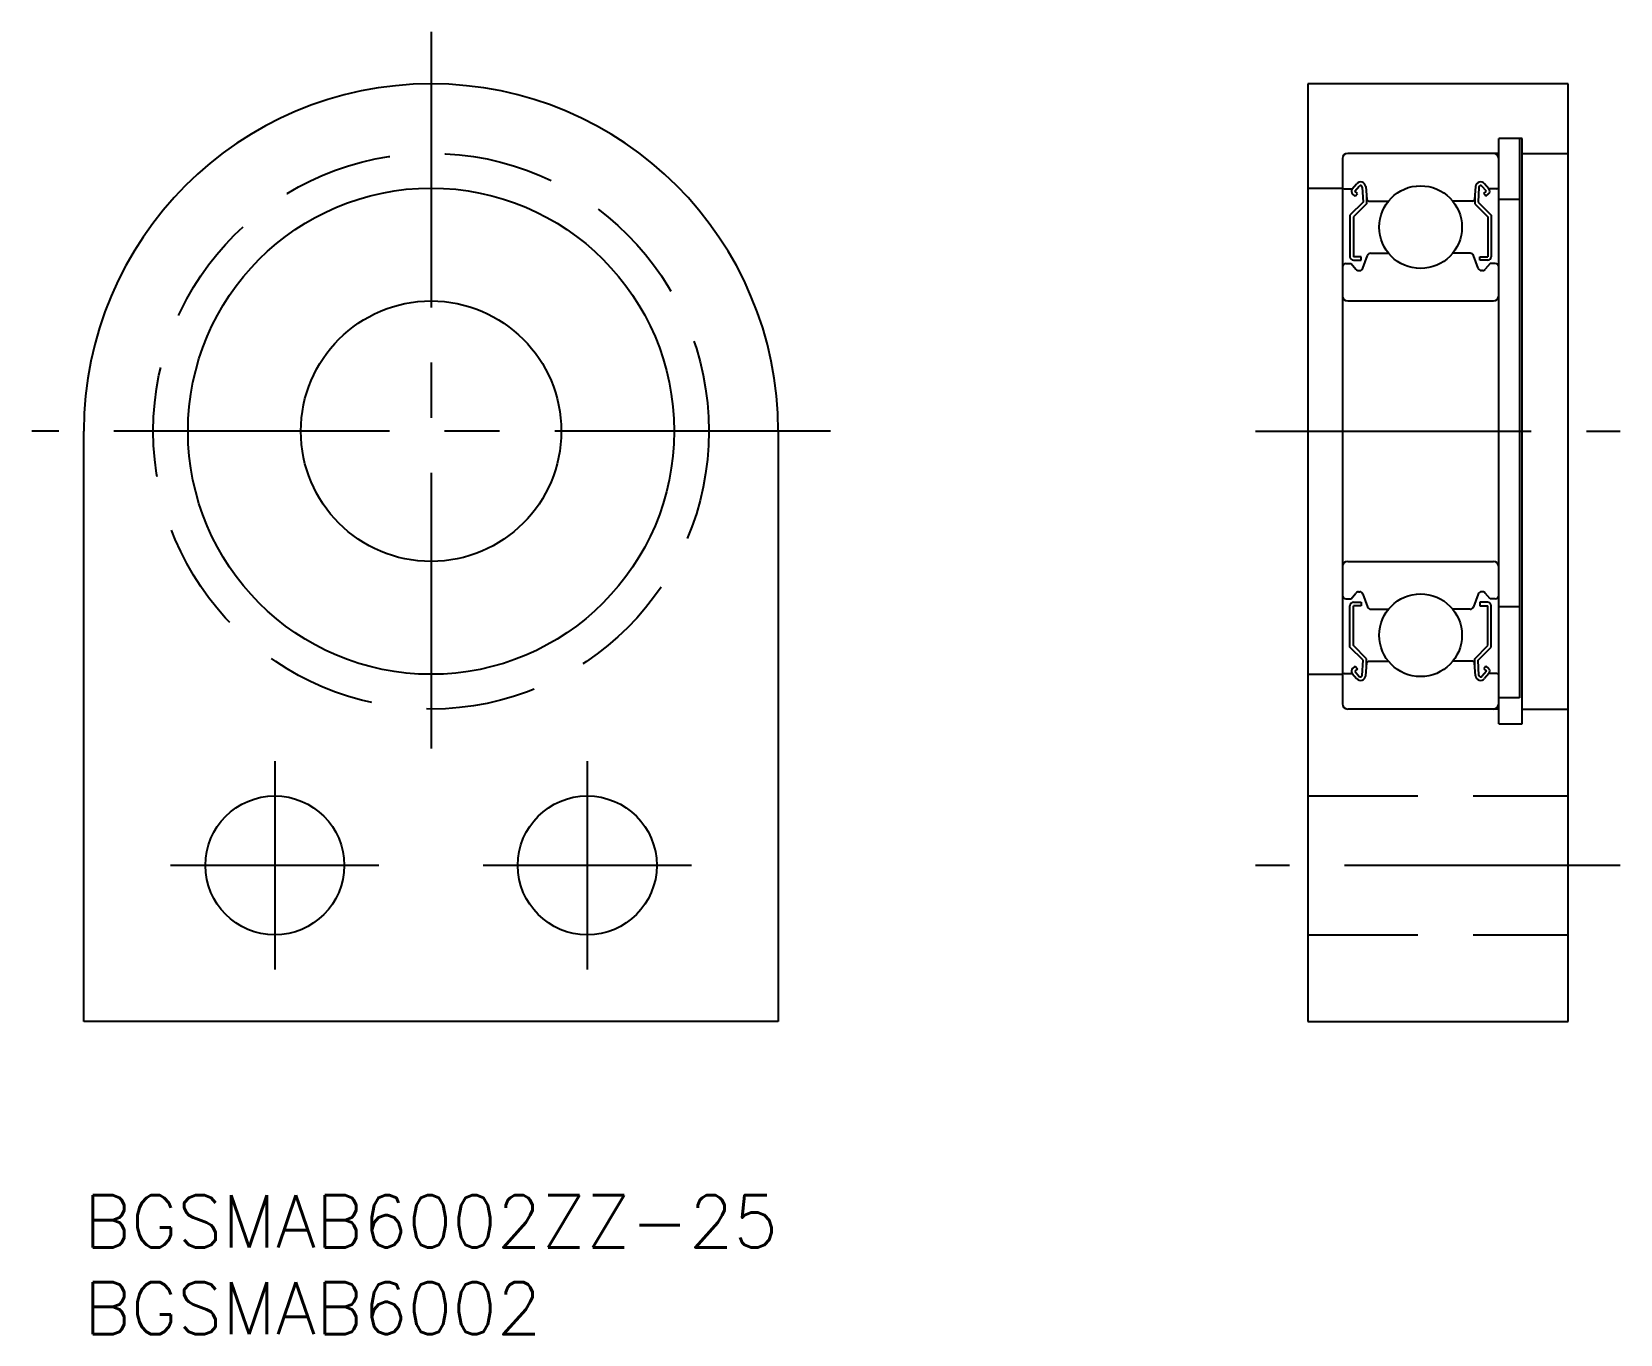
# Model space of a CAD drawing. Extents: x -3 to 88.5, y -8 to 67.
import ezdxf

# ---------------------------------------------------------------- set-up
doc = ezdxf.new("R2010")
doc.units = 0
doc.header["$LTSCALE"] = 0.5
doc.linetypes.add('CENTER', pattern=[50.8, 31.75, -6.35, 6.35, -6.35])
doc.linetypes.add('DASHED', pattern=[19.05, 12.7, -6.35])
for name, color, linetype in [('MSM_CENTER', 1, 'CENTER'), ('MSM_CONTINUOUS', 7, 'CONTINUOUS'), ('MSM_DASHED', 4, 'DASHED'), ('MSM_PART_NUMBER', 7, 'CONTINUOUS')]:
    doc.layers.add(name, color=color, linetype=linetype)
doc.styles.get("Standard").update_dxf_attribs({"font": 'txt.shx', "height": 3, "bigfont": 'bigfont.shx'})

# ---------------------------------------------------------------- blocks, each defined once
blk = doc.blocks.new('*U6')
at = {"layer": 'MSM_PART_NUMBER'}
blk.add_text('BGSMAB6002ZZ-25', height=3, dxfattribs=at).set_placement((0, -3))
blk = doc.blocks.new('*U7')
at = {"layer": 'MSM_PART_NUMBER'}
blk.add_text('BGSMAB6002', height=3, dxfattribs=at).set_placement((0, -8))

msp = doc.modelspace()

# ---------------------------------------------------------------- linework, layer by layer
at = {"layer": 'MSM_CENTER'}
for p, q in [((20, 67), (20, 25)), ((43, 44), (-3, 44)), ((67.498, 44), (88.498, 44)), ((11, 25), (11, 13)), ((29, 25), (29, 13)), ((17, 19), (5, 19)), ((35, 19), (23, 19)), ((88.498, 19), (67.498, 19))]:
    msp.add_line(p, q, dxfattribs=at)
at = {"layer": 'MSM_CONTINUOUS'}
for p, q in [((70.498, 64), (70.498, 10)), ((85.498, 64), (70.498, 64)), ((85.498, 10), (85.498, 64)), ((81.498, 27.15), (81.498, 60.85)), ((82.848, 60.85, -1.3), (81.498, 60.85, -1.3)), ((82.698, 60.85), (82.698, 28.65)), ((82.848, 27.15, -0.1), (82.848, 60.85, -0.1)), ((72.498, 59.7), (72.498, 28.3)), ((81.498, 60), (72.798, 60)), ((82.848, 60, -1.3), (85.498, 60, -1.3)), ((70.498, 58), (72.498, 58)), ((72.598, 57.95), (73.058, 57.95)), ((73.058, 57.95), (73.307, 58.247)), ((73.236, 57.54), (73.083, 57.668)), ((73.211, 57.821), (73.461, 58.119)), ((73.364, 57.693), (73.211, 57.821)), ((73.236, 57.54), (73.364, 57.693)), ((73.637, 58.06), (73.681, 57.183)), ((73.836, 58.081), (73.901, 57.341)), ((80.159, 58.081), (80.095, 57.341)), ((80.358, 58.06), (80.315, 57.183)), ((80.785, 57.821), (80.534, 58.119)), ((80.632, 57.693), (80.785, 57.821)), ((80.76, 57.54), (80.632, 57.693)), ((80.938, 57.95), (80.688, 58.247)), ((80.76, 57.54), (80.913, 57.668)), ((81.398, 57.95), (80.938, 57.95)), ((73.681, 57.183), (72.931, 56.433)), ((73.881, 57.1), (73.131, 56.35)), ((73.881, 57.57), (73.881, 57.1)), ((74, 57.25), (75.148, 57.25)), ((79.995, 57.25), (78.847, 57.25)), ((80.115, 57.57), (80.115, 57.1)), ((80.115, 57.1), (80.865, 56.35)), ((80.315, 57.183), (81.065, 56.433)), ((82.698, 57.35, -1.3), (81.498, 57.35, -1.3)), ((72.931, 56.433), (72.931, 54.05)), ((73.131, 56.35), (73.131, 54.05)), ((80.865, 56.35), (80.865, 54.05)), ((81.065, 56.433), (81.065, 54.05)), ((73.581, 54.05), (73.131, 54.05)), ((73.581, 53.85), (73.581, 54.05)), ((73.679, 53.382), (73.948, 54.118)), ((74.136, 54.25), (75.148, 54.25)), ((79.86, 54.25), (78.847, 54.25)), ((80.316, 53.382), (80.047, 54.118)), ((80.415, 54.05), (80.865, 54.05)), ((80.415, 53.85), (80.415, 54.05)), ((72.698, 53.65), (72.998, 53.65)), ((72.998, 53.65), (73.273, 53.321)), ((73.131, 53.85), (73.581, 53.85)), ((73.426, 53.25), (73.492, 53.25)), ((80.865, 53.85), (80.415, 53.85)), ((80.569, 53.25), (80.504, 53.25)), ((80.998, 53.65), (80.722, 53.321)), ((81.298, 53.65), (80.998, 53.65)), ((72.798, 51.5), (81.198, 51.5)), ((0, 10), (0, 44)), ((40, 44), (40, 10)), ((72.798, 36.5), (81.198, 36.5)), ((74.073, 36.5), (74.073, 36.5)), ((72.698, 34.35), (72.998, 34.35)), ((72.931, 31.567), (72.931, 33.95)), ((72.998, 34.35), (73.273, 34.679)), ((73.131, 34.15), (73.581, 34.15)), ((73.131, 31.65), (73.131, 33.95)), ((73.581, 33.95), (73.131, 33.95)), ((73.426, 34.75), (73.492, 34.75)), ((73.581, 34.15), (73.581, 33.95)), ((73.679, 34.618), (73.948, 33.882)), ((80.316, 34.618), (80.047, 33.882)), ((80.415, 34.15), (80.415, 33.95)), ((80.865, 34.15), (80.415, 34.15)), ((80.415, 33.95), (80.865, 33.95)), ((80.569, 34.75), (80.504, 34.75)), ((80.998, 34.35), (80.722, 34.679)), ((80.865, 31.65), (80.865, 33.95)), ((81.298, 34.35), (80.998, 34.35)), ((81.065, 31.567), (81.065, 33.95)), ((82.698, 33.893, -1.3), (81.498, 33.893, -1.3)), ((74.136, 33.75), (75.148, 33.75)), ((79.86, 33.75), (78.847, 33.75)), ((73.681, 30.817), (72.931, 31.567)), ((73.881, 30.9), (73.131, 31.65)), ((80.115, 30.9), (80.865, 31.65)), ((80.315, 30.817), (81.065, 31.567)), ((73.236, 30.46), (73.083, 30.332)), ((73.364, 30.307), (73.211, 30.179)), ((73.236, 30.46), (73.364, 30.307)), ((73.637, 29.94), (73.681, 30.817)), ((73.836, 29.919), (73.901, 30.659)), ((73.881, 30.43), (73.881, 30.9)), ((74, 30.75), (75.148, 30.75)), ((79.995, 30.75), (78.847, 30.75)), ((80.159, 29.919), (80.095, 30.659)), ((80.115, 30.43), (80.115, 30.9)), ((80.358, 29.94), (80.315, 30.817)), ((80.76, 30.46), (80.632, 30.307)), ((80.632, 30.307), (80.785, 30.179)), ((80.76, 30.46), (80.913, 30.332)), ((70.498, 30), (72.498, 30)), ((72.598, 30.05), (73.058, 30.05)), ((73.058, 30.05), (73.307, 29.753)), ((73.211, 30.179), (73.461, 29.881)), ((80.785, 30.179), (80.534, 29.881)), ((80.938, 30.05), (80.688, 29.753)), ((81.398, 30.05), (80.938, 30.05)), ((82.698, 28.65, -1.3), (81.498, 28.65, -1.3)), ((81.498, 28), (72.798, 28)), ((82.848, 28, -1.3), (85.498, 28, -1.3)), ((81.498, 27.15, -1.3), (82.848, 27.15, -1.3)), ((40, 10), (0, 10)), ((70.498, 10), (85.498, 10))]:
    msp.add_line(p, q, dxfattribs=at)
for centre, radius in [((20, 44), 14), ((76.998, 55.75), 2.381), ((20, 44), 7.5), ((76.998, 32.25), 2.381), ((11, 19), 4), ((29, 19), 4)]:
    msp.add_circle(centre, radius, dxfattribs=at)
for centre, radius, start, end in [((20, 44), 20, 0, 180), ((72.798, 59.7), 0.3, 90, 180), ((81.198, 59.7), 0.3, 0, 90), ((72.598, 58.05), 0.1, 180, 270), ((73.211, 57.821), 0.2, 140.00022, 230.08482), ((73.537, 58.055), 0.3, 4.99676, 140.00022), ((73.538, 58.055), 0.1, 2.81982, 140.00331), ((80.458, 58.055), 0.3, 39.99978, 175.00324), ((80.458, 58.055), 0.1, 39.99669, 177.18018), ((80.784, 57.821), 0.2, 309.91518, 39.99978), ((81.398, 58.05), 0.1, 270, 0), ((74, 57.35), 0.1, 184.99676, 269.9995), ((79.995, 57.35), 0.1, 270.0005, 355.00324), ((73.131, 54.05), 0.2, 180, 270), ((74.136, 54.05), 0.2, 90, 159.9919), ((79.86, 54.05), 0.2, 20.0081, 90), ((80.865, 54.05), 0.2, 270, 0), ((72.698, 53.45), 0.2, 90, 180), ((73.426, 53.45), 0.2, 219.99622, 270), ((73.492, 53.45), 0.2, 270, 339.9919), ((80.504, 53.45), 0.2, 200.0081, 270), ((80.569, 53.45), 0.2, 270, 320.00378), ((81.298, 53.45), 0.2, 0, 90), ((72.798, 51.8), 0.3, 180, 270), ((81.198, 51.8), 0.3, 270, 0), ((72.798, 36.2), 0.3, 90, 180), ((81.198, 36.2), 0.3, 0, 90), ((72.698, 34.55), 0.2, 180, 270), ((73.131, 33.95), 0.2, 90, 180), ((73.426, 34.55), 0.2, 90, 140.00378), ((73.492, 34.55), 0.2, 20.0081, 90), ((74.136, 33.95), 0.2, 200.0081, 270), ((79.86, 33.95), 0.2, 270, 339.9919), ((80.504, 34.55), 0.2, 90, 159.9919), ((80.569, 34.55), 0.2, 39.99622, 90), ((80.865, 33.95), 0.2, 0, 90), ((81.298, 34.55), 0.2, 270, 0), ((73.211, 30.179), 0.2, 129.91518, 219.99978), ((74, 30.65), 0.1, 90.0005, 175.00324), ((79.995, 30.65), 0.1, 4.99676, 89.9995), ((80.784, 30.179), 0.2, 320.00022, 50.08482), ((72.598, 29.95), 0.1, 90, 180), ((73.537, 29.945), 0.3, 219.99978, 355.00324), ((73.538, 29.945), 0.1, 219.99669, 357.18018), ((80.458, 29.945), 0.3, 184.99676, 320.00022), ((80.458, 29.945), 0.1, 182.81982, 320.00331), ((81.398, 29.95), 0.1, 0, 90), ((72.798, 28.3), 0.3, 180, 270), ((81.198, 28.3), 0.3, 270, 0)]:
    msp.add_arc(centre, radius, start, end, dxfattribs=at)
at = {"layer": 'MSM_DASHED'}
for p, q in [((70.498, 23), (85.498, 23)), ((70.498, 15), (85.498, 15))]:
    msp.add_line(p, q, dxfattribs=at)
msp.add_circle((20, 44), 16, dxfattribs=at)

# ---------------------------------------------------------------- block references
at = {"layer": 'MSM_CONTINUOUS'}
for name in ['*U6', '*U7']:
    msp.add_blockref(name, (0, 0), dxfattribs=at)

doc.saveas('drawing.dxf')
